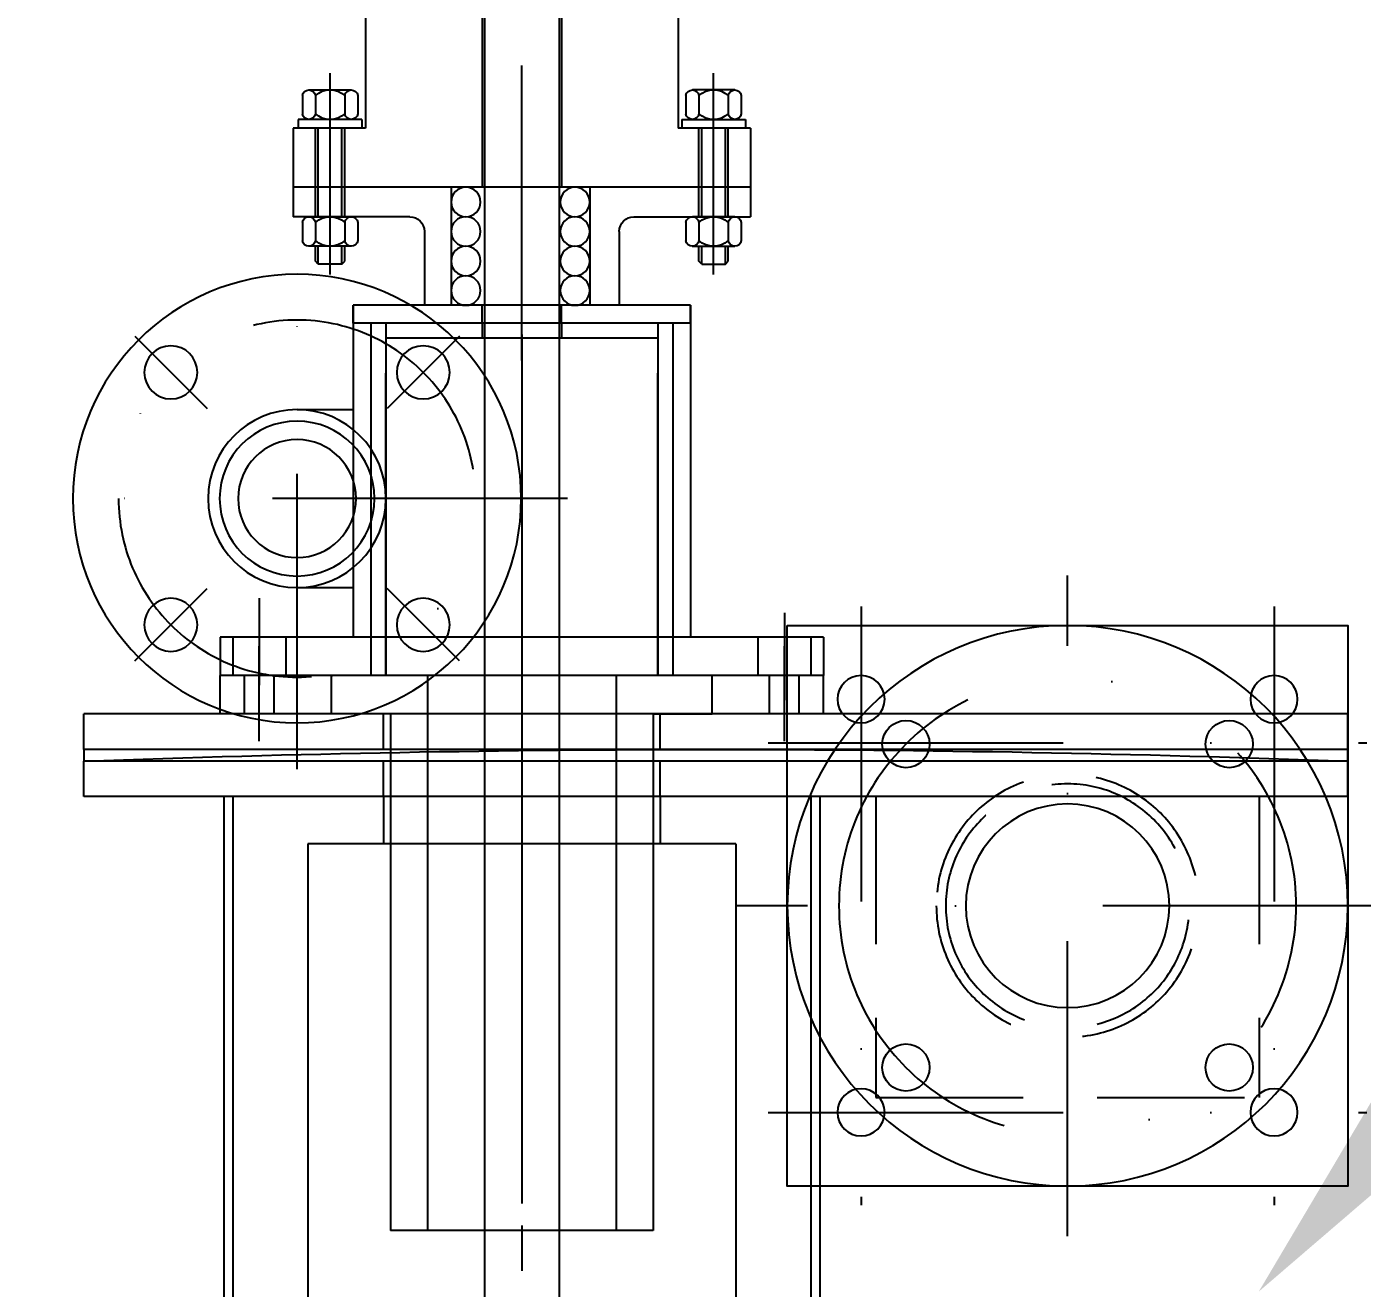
# Model space of a CAD drawing. Extents: x 0 to 21025, y 0 to 14850.
# Drawn here: x 4577.6 to 5030.3, y 6796.3 to 7223.8 of the extents above; entities that cross this region are included whole.
import ezdxf
from ezdxf import colors
from ezdxf.entities.mleader import LeaderData, LeaderLine
from ezdxf.math import Vec2, Vec3

# ---------------------------------------------------------------- set-up
doc = ezdxf.new("R2010")
doc.units = 0
doc.header["$LTSCALE"] = 200
doc.header["$MEASUREMENT"] = 0
doc.linetypes.add('DASHDOT', pattern=[1, 0.5, -0.25, 0, -0.25])
doc.linetypes.add('DASHED2', pattern=[0.375, 0.25, -0.125])
for name, color, linetype in [('CENTRO', 1, 'DASHDOT'), ('DIM', 1, 'Continuous'), ('FRL2', 2, 'Continuous'), ('M-4', 4, 'Continuous'), ('M2', 2, 'Continuous'), ('M3', 3, 'Continuous'), ('M4', 4, 'Continuous'), ('MT2', 1, 'DASHED2')]:
    doc.layers.add(name, color=color, linetype=linetype)

# ---------------------------------------------------------------- blocks, each defined once
blk = doc.blocks.new('*U31')
at = {"layer": 'M3'}
blk.add_circle((0, 0), 8, dxfattribs=at)
blk = doc.blocks.new('*U32')
at = {"layer": 'DIM', "color": 0, "linetype": 'ByBlock', "lineweight": -2}
for p, rotation in [((-13336.32, -22631.68), 180), ((-13226.72, -22631.68), 90.00000000000001), ((-13336.32, -22741.28), 270)]:
    blk.add_blockref('*U31', p, dxfattribs=dict(at, rotation=rotation))
blk.add_blockref('*U31', (-13226.72, -22741.28), dxfattribs=at)
blk = doc.blocks.new('flan')
at = {"layer": 'CENTRO'}
for p, q in [((-4693.19, -84380.36), (-4693.19, -84156.39)), ((-4763.19, -84166.91), (-4763.19, -84369.85)), ((-4623.19, -84166.91), (-4623.19, -84369.85)), ((-4591.72, -84213.2), (-4794.66, -84213.2)), ((-4805.18, -84268.38), (-4581.21, -84268.38)), ((-4591.72, -84338.38), (-4794.66, -84338.38))]:
    blk.add_line(p, q, dxfattribs=at)
blk.add_circle((-4693.19, -84268.38), 77.5, dxfattribs=at)
at = {"layer": 'DIM', "linetype": 'DASHED2'}
for radius in [44.5, 41.3]:
    blk.add_circle((-4693.19, -84268.38), radius, dxfattribs=at)
at = {"layer": 'M3'}
blk.add_lwpolyline([(-4598.19, -84173.38), (-4788.19, -84173.38), (-4788.19, -84363.38), (-4598.19, -84363.38)], close=True, dxfattribs=at)
for centre, radius in [((-4693.19, -84268.38), 95), ((-4763.19, -84198.38), 8), ((-4623.19, -84198.38), 8), ((-4693.19, -84268.38), 34.5), ((-4693.19, -84268.38), 34.5), ((-4763.19, -84338.38), 8), ((-4623.19, -84338.38), 8)]:
    blk.add_circle(centre, radius, dxfattribs=at)
at = {"layer": 'DIM', "xscale": -1}
blk.add_blockref('*U32', (-17974.71, -61581.9), dxfattribs=at)
blk = doc.blocks.new('*U36')
at = {"layer": 'CENTRO'}
blk.add_line((-12.26, -12.26), (12.26, 12.26), dxfattribs=at)
at = {"layer": 'M3'}
blk.add_circle((0, 0), 9, dxfattribs=at)
blk = doc.blocks.new('*U37')
at = {"layer": 'DIM', "color": 0, "linetype": 'ByBlock', "lineweight": -2}
for p, rotation in [((-5728.31, -84150.68), 269.9999999999999), ((-5642.75, -84150.68), 180), ((-5642.75, -84236.24), 90.00000000000001)]:
    blk.add_blockref('*U36', p, dxfattribs=dict(at, rotation=rotation))
blk.add_blockref('*U36', (-5728.31, -84236.24), dxfattribs=at)
blk = doc.blocks.new('FGDFGDFG')
at = {"layer": 'CENTRO'}
blk.add_line((-6701.26, -94733.68), (-6701.26, -94949.16), dxfattribs=at)
at = {"layer": 'DIM', "color": 8, "linetype": 'Continuous'}
for p, q in [((-6636.76, -94747.75), (-6637.09, -94747.42)), ((-6765.51, -94760.42), (-6765.76, -94760.17))]:
    blk.add_line(p, q, dxfattribs=at)
at = {"layer": 'M4'}
for p, q in [((-6765.76, -94760.42), (-6765.76, -94747.42)), ((-6765.76, -94747.42), (-6636.76, -94747.42)), ((-6733.26, -94747.42), (-6733.26, -94935.42)), ((-6669.26, -94747.42), (-6669.26, -94935.42)), ((-6636.76, -94760.42), (-6636.76, -94747.42)), ((-6745.76, -94760.42), (-6765.76, -94760.42)), ((-6745.76, -94760.42), (-6745.76, -94935.42)), ((-6656.76, -94760.42), (-6656.76, -94935.42)), ((-6656.76, -94760.42), (-6636.76, -94760.42)), ((-6745.76, -94935.42), (-6656.76, -94935.42))]:
    blk.add_line(p, q, dxfattribs=at)
blk = doc.blocks.new('GFDHGKK')
at = {"layer": 'CENTRO'}
for p, q in [((-7067.45, -94640.63), (-7067.45, -94535.29)), ((-7132.45, -94611.45), (-7132.45, -94543.29)), ((-7002.45, -94611.45), (-7002.45, -94543.29)), ((-6991.25, -94779.07), (-6991.25, -94595.77)), ((-7067.45, -94631.79), (-7067.45, -94926.36)), ((-7067.45, -94684.2), (-7067.45, -94774.32)), ((-7082.9, -94687.42), (-6899.6, -94687.42)), ((-6978.45, -94721.16), (-6978.45, -94750.68)), ((-7156.45, -94726.16), (-7156.45, -94755.68)), ((-7156.45, -94769.65), (-7156.45, -94737.49)), ((-6978.45, -94769.65), (-6978.45, -94737.49))]:
    blk.add_line(p, q, dxfattribs=at)
blk.add_circle((-6991.25, -94687.42), 60.5, dxfattribs=at)
at = {"layer": 'DIM'}
blk.add_line((-7104.01, -94627.92), (-7104.01, -94627.92), dxfattribs=at)
at = {"layer": 'M-4'}
for p, q in [((-7080.95, -94627.92), (-7080.95, -94632.92)), ((-7053.95, -94627.92), (-7053.95, -94632.92)), ((-7021.3, -94632.92), (-7113.6, -94632.92)), ((-7113.6, -94747.42), (-7113.6, -94644.92)), ((-7021.3, -94747.42), (-7021.3, -94644.92))]:
    blk.add_line(p, q, dxfattribs=at)
blk.add_circle((-6991.25, -94687.42), 20, dxfattribs=at)
at = {"layer": 'M2', "linetype": 'Continuous', "ltscale": 0.05}
for p, q in [((-7141.83, -94550.83), (-7141.83, -94557.01)), ((-7139.64, -94548.92), (-7125.26, -94548.92)), ((-7137.45, -94550.83), (-7137.45, -94557.01)), ((-7127.45, -94550.83), (-7127.45, -94557.01)), ((-7123.08, -94550.83), (-7123.08, -94557.01)), ((-7011.83, -94550.83), (-7011.83, -94557.01)), ((-6995.26, -94548.92), (-7009.64, -94548.92)), ((-7007.45, -94550.83), (-7007.45, -94557.01)), ((-6997.45, -94550.83), (-6997.45, -94557.01)), ((-6993.08, -94550.83), (-6993.08, -94557.01)), ((-7121.66, -94558.92), (-7143.24, -94558.92)), ((-7143.24, -94558.92), (-7143.24, -94561.92)), ((-7143.24, -94561.92), (-7121.66, -94561.92)), ((-7137.45, -94591.92), (-7137.45, -94561.92)), ((-7136.45, -94591.92), (-7136.45, -94561.92)), ((-7128.45, -94591.92), (-7128.45, -94561.92)), ((-7127.45, -94591.92), (-7127.45, -94561.92)), ((-7121.66, -94558.92), (-7121.66, -94561.92)), ((-7013.24, -94558.92), (-6991.66, -94558.92)), ((-7013.24, -94558.92), (-7013.24, -94561.92)), ((-7013.24, -94561.92), (-6991.66, -94561.92)), ((-7007.45, -94591.92), (-7007.45, -94561.92)), ((-7006.45, -94591.92), (-7006.45, -94561.92)), ((-6998.45, -94591.92), (-6998.45, -94561.92)), ((-6997.45, -94591.92), (-6997.45, -94561.92)), ((-6991.66, -94558.92), (-6991.66, -94561.92)), ((-7141.83, -94593.83), (-7141.83, -94600.01)), ((-7139.64, -94591.92), (-7125.26, -94591.92)), ((-7137.45, -94593.83), (-7137.45, -94600.01)), ((-7127.45, -94593.83), (-7127.45, -94600.01)), ((-7123.08, -94593.83), (-7123.08, -94600.01)), ((-7011.83, -94593.83), (-7011.83, -94600.01)), ((-6995.26, -94591.92), (-7009.64, -94591.92)), ((-7007.45, -94593.83), (-7007.45, -94600.01)), ((-6997.45, -94593.83), (-6997.45, -94600.01)), ((-6993.08, -94593.83), (-6993.08, -94600.01)), ((-7125.24, -94601.92), (-7139.66, -94601.92)), ((-7137.45, -94606.92), (-7137.45, -94601.92)), ((-7136.45, -94607.92), (-7136.45, -94601.92)), ((-7128.45, -94607.92), (-7128.45, -94601.92)), ((-7127.45, -94606.92), (-7127.45, -94601.92)), ((-7009.66, -94601.92), (-6995.24, -94601.92)), ((-7007.45, -94606.92), (-7007.45, -94601.92)), ((-7006.45, -94607.92), (-7006.45, -94601.92)), ((-6998.45, -94607.92), (-6998.45, -94601.92)), ((-6997.45, -94606.92), (-6997.45, -94601.92)), ((-7136.45, -94607.92), (-7137.45, -94606.92)), ((-7128.45, -94607.92), (-7127.45, -94606.92)), ((-7006.45, -94607.92), (-7007.45, -94606.92)), ((-6998.45, -94607.92), (-6997.45, -94606.92)), ((-7128.45, -94607.92), (-7136.45, -94607.92)), ((-7006.45, -94607.92), (-6998.45, -94607.92))]:
    blk.add_line(p, q, dxfattribs=at)
for centre, radius, start, end in [((-7139.64, -94551.13), 2.21, 7.647, 172.353), ((-7132.45, -94556.41), 7.49, 48.1203, 131.8797), ((-7125.26, -94551.13), 2.21, 7.647, 172.353), ((-7009.64, -94551.13), 2.21, 7.647, 172.353), ((-7002.45, -94556.41), 7.49, 48.1203, 131.8797), ((-6995.26, -94551.13), 2.21, 7.647, 172.353), ((-7139.64, -94556.71), 2.21, 187.647, 352.353), ((-7132.45, -94551.43), 7.49, 228.1203, 311.8797), ((-7125.26, -94556.71), 2.21, 187.647, 352.353), ((-7009.64, -94556.71), 2.21, 187.647, 352.353), ((-7002.45, -94551.43), 7.49, 228.1203, 311.8797), ((-6995.26, -94556.71), 2.21, 187.647, 352.353), ((-7139.64, -94594.13), 2.21, 7.647, 172.353), ((-7132.45, -94599.41), 7.49, 48.1203, 131.8797), ((-7125.26, -94594.13), 2.21, 7.647, 172.353), ((-7009.64, -94594.13), 2.21, 7.647, 172.353), ((-7002.45, -94599.41), 7.49, 48.1203, 131.8797), ((-6995.26, -94594.13), 2.21, 7.647, 172.353), ((-7139.64, -94599.71), 2.21, 187.647, 352.353), ((-7132.45, -94594.43), 7.49, 228.1203, 311.8797), ((-7125.26, -94599.71), 2.21, 187.647, 352.353), ((-7009.64, -94599.71), 2.21, 187.647, 352.353), ((-7002.45, -94594.43), 7.49, 228.1203, 311.8797), ((-6995.26, -94599.71), 2.21, 187.647, 352.353)]:
    blk.add_arc(centre, radius, start, end, dxfattribs=at)
at = {"layer": 'M3'}
for p, q in [((-7080.95, -94433.92), (-7080.95, -94581.92)), ((-7080.15, -94433.92), (-7080.15, -94968.92)), ((-7054.75, -94433.92), (-7054.75, -94968.92)), ((-7053.95, -94433.92), (-7053.95, -94581.92)), ((-7120.45, -94483.92), (-7120.45, -94561.92)), ((-7014.45, -94483.92), (-7014.45, -94561.92)), ((-7144.95, -94561.92), (-7120.45, -94561.92)), ((-7144.95, -94561.92), (-7144.95, -94581.92)), ((-7014.45, -94561.92), (-6989.95, -94561.92)), ((-6989.95, -94561.92), (-6989.95, -94581.92)), ((-7144.95, -94581.92), (-6989.95, -94581.92)), ((-7124.6, -94621.92), (-7124.6, -94734.42)), ((-7124.6, -94627.92), (-7124.6, -94621.92)), ((-7124.6, -94621.92), (-7010.3, -94621.92)), ((-7080.95, -94627.92), (-7080.95, -94621.92)), ((-7053.95, -94627.92), (-7053.95, -94621.92)), ((-7010.3, -94621.92), (-7010.3, -94734.42)), ((-7010.3, -94627.92), (-7010.3, -94621.92)), ((-7124.6, -94627.92), (-7010.3, -94627.92)), ((-7124.6, -94627.92), (-7010.3, -94627.92)), ((-7118.6, -94627.92), (-7118.6, -94747.42)), ((-7113.6, -94627.92), (-7113.6, -94747.42)), ((-7021.3, -94627.92), (-7021.3, -94747.42)), ((-7016.3, -94627.92), (-7016.3, -94747.42)), ((-6991.25, -94657.27), (-7010.3, -94657.27)), ((-6991.25, -94717.57), (-7010.3, -94717.57)), ((-7169.76, -94734.42), (-7169.76, -94747.42)), ((-7169.76, -94734.42), (-6965.14, -94734.42)), ((-7169.76, -94734.42), (-6965.14, -94734.42)), ((-7165.45, -94734.42), (-7165.45, -94747.42)), ((-7147.45, -94734.42), (-7147.45, -94747.42)), ((-6987.45, -94734.42), (-6987.45, -94747.42)), ((-6969.45, -94734.42), (-6969.45, -94747.42)), ((-6965.14, -94734.42), (-6965.14, -94747.42)), ((-7169.76, -94760.42), (-7169.76, -94747.42)), ((-7169.76, -94747.42), (-6965.14, -94747.42)), ((-7169.76, -94747.42), (-6965.14, -94747.42)), ((-7161.45, -94760.42), (-7161.45, -94747.42)), ((-7151.45, -94760.42), (-7151.45, -94747.42)), ((-7131.95, -94760.42), (-7131.95, -94747.42)), ((-7002.95, -94760.42), (-7002.95, -94747.42)), ((-6983.45, -94760.42), (-6983.45, -94747.42)), ((-6973.45, -94760.42), (-6973.45, -94747.42)), ((-6965.14, -94760.42), (-6965.14, -94747.42)), ((-7347.45, -94760.42), (-6919.02, -94760.42)), ((-7347.45, -94772.42), (-7347.45, -94760.42)), ((-7114.3, -94772.42), (-7114.3, -94760.42)), ((-7020.6, -94772.42), (-7020.6, -94760.42)), ((-6919.02, -94772.42), (-6919.02, -94760.42)), ((-7347.45, -94772.42), (-6919.02, -94772.42)), ((-7347.45, -94776.42), (-6919.02, -94776.42)), ((-7347.45, -94788.42), (-7347.45, -94776.42)), ((-7114.3, -94788.42), (-7114.3, -94776.42)), ((-7020.6, -94788.42), (-7020.6, -94776.42)), ((-6919.02, -94788.42), (-6919.02, -94776.42)), ((-7347.45, -94788.42), (-6919.02, -94788.42)), ((-7168.45, -94788.42), (-7168.45, -95038.42)), ((-7165.45, -94788.42), (-7165.45, -95051.42)), ((-7114.3, -94788.42), (-7114.3, -94804.42)), ((-7020.6, -94788.42), (-7020.6, -94804.42)), ((-6969.45, -94788.42), (-6969.45, -95051.42)), ((-6966.45, -94788.42), (-6966.45, -95038.42)), ((-7139.95, -94804.42), (-7139.95, -95054.42)), ((-7139.95, -94804.42), (-6994.95, -94804.42)), ((-6994.95, -94804.42), (-6994.95, -95054.42))]:
    blk.add_line(p, q, dxfattribs=at)
blk.add_lwpolyline([(-7347.45, -94772.42), (-6919.02, -94772.42), (-6919.02, -94776.42, 0.018673), (-7347.45, -94776.42)], format="xyb", close=True, dxfattribs=at)
for radius in [76, 30.15, 26.25]:
    blk.add_circle((-6991.25, -94687.42), radius, dxfattribs=at)
at = {"layer": 'M4', "linetype": 'Continuous', "ltscale": 0.05}
for p, q in [((-7144.95, -94581.92), (-7144.95, -94591.92)), ((-7144.95, -94581.92), (-6989.95, -94581.92)), ((-7090.45, -94581.92), (-7090.45, -94621.92)), ((-7043.48, -94581.92), (-7043.48, -94621.92)), ((-6989.95, -94581.92), (-6989.95, -94591.92)), ((-7105.45, -94591.92), (-7144.95, -94591.92)), ((-7029.45, -94591.92), (-6989.95, -94591.92)), ((-7100.45, -94596.92), (-7100.45, -94621.92)), ((-7034.45, -94596.92), (-7034.45, -94621.92)), ((-7100.45, -94621.92), (-7034.45, -94621.92))]:
    blk.add_line(p, q, dxfattribs=at)
for centre in [(-7085.45, -94586.92), (-7048.45, -94586.92), (-7085.45, -94596.92), (-7048.45, -94596.92), (-7085.45, -94606.92), (-7048.45, -94606.92), (-7085.45, -94616.92), (-7048.45, -94616.92)]:
    blk.add_circle(centre, 5, dxfattribs=at)
for centre, start, end in [((-7105.45, -94596.92), 0, 90), ((-7029.45, -94596.92), 90, 180)]:
    blk.add_arc(centre, 5, start, end, dxfattribs=at)
at = {"layer": 'MT2'}
for p, q in [((-7317.45, -94788.42), (-7317.45, -94890.42)), ((-7187.45, -94788.42), (-7187.45, -94890.42)), ((-7187.45, -94890.42), (-7317.45, -94890.42))]:
    blk.add_line(p, q, dxfattribs=at)
at = {"layer": 'DIM'}
for name, p in [('*U37', (-1305.72, -10493.96)), ('FGDFGDFG', (-366.19, 0))]:
    blk.add_blockref(name, p, dxfattribs=at)
at = {"layer": 'DIM', "linetype": 'DASHED2'}
blk.add_blockref('flan', (-2559.26, -10557.04), dxfattribs=at)

msp = doc.modelspace()

# ---------------------------------------------------------------- block references
at = {"layer": 'DIM', "xscale": -1}
msp.add_blockref('GFDHGKK', (-2322.04, 101751.3), dxfattribs=at)

# ---------------------------------------------------------------- leaders
at = {"layer": 'FRL2'}
ml = msp.add_multileader_mtext('Standard', dxfattribs=at)
ml.set_content('06', color=3)
ml.set_leader_properties(color=1)
ml.build(insert=Vec2(0, 0))
ml.multileader.update_dxf_attribs({"text_left_attachment_type": 6, "text_right_attachment_type": 6, "dogleg_length": 50, "arrow_head_size": 100})
ctx = ml.context
ctx.base_point, ctx.char_height, ctx.arrow_head_size, ctx.landing_gap_size, ctx.plane_origin = Vec3(5491.27, 7326.71), 100, 100, 0.09, Vec3(4995.23, 6795.13)
ctx.left_attachment, ctx.right_attachment = 6, 6
notes = []
notes.append((ctx, [(0, (1, 1, 0), (5441.27, 7326.71), (1, 0), 50, [(0, [(4995.23, 6795.13)], 0, [])])]))
ctx.mtext.insert, ctx.mtext.flow_direction = Vec3(5491.36, 7446.71), 5
for ctx, leaders in notes:
    for number, flags, end, landing, length, lines in leaders:
        leader = LeaderData()
        leader.index, (leader.has_last_leader_line, leader.has_dogleg_vector, leader.attachment_direction) = number, flags
        leader.last_leader_point, leader.dogleg_vector, leader.dogleg_length = Vec3(end), Vec3(landing), length
        for number, points, colour, breaks in lines:
            line = LeaderLine()
            line.index, line.vertices, line.color, line.breaks = number, Vec3.list(points), colors.encode_raw_color(colour), breaks
            leader.lines.append(line)
        ctx.leaders.append(leader)

doc.saveas('drawing.dxf')
